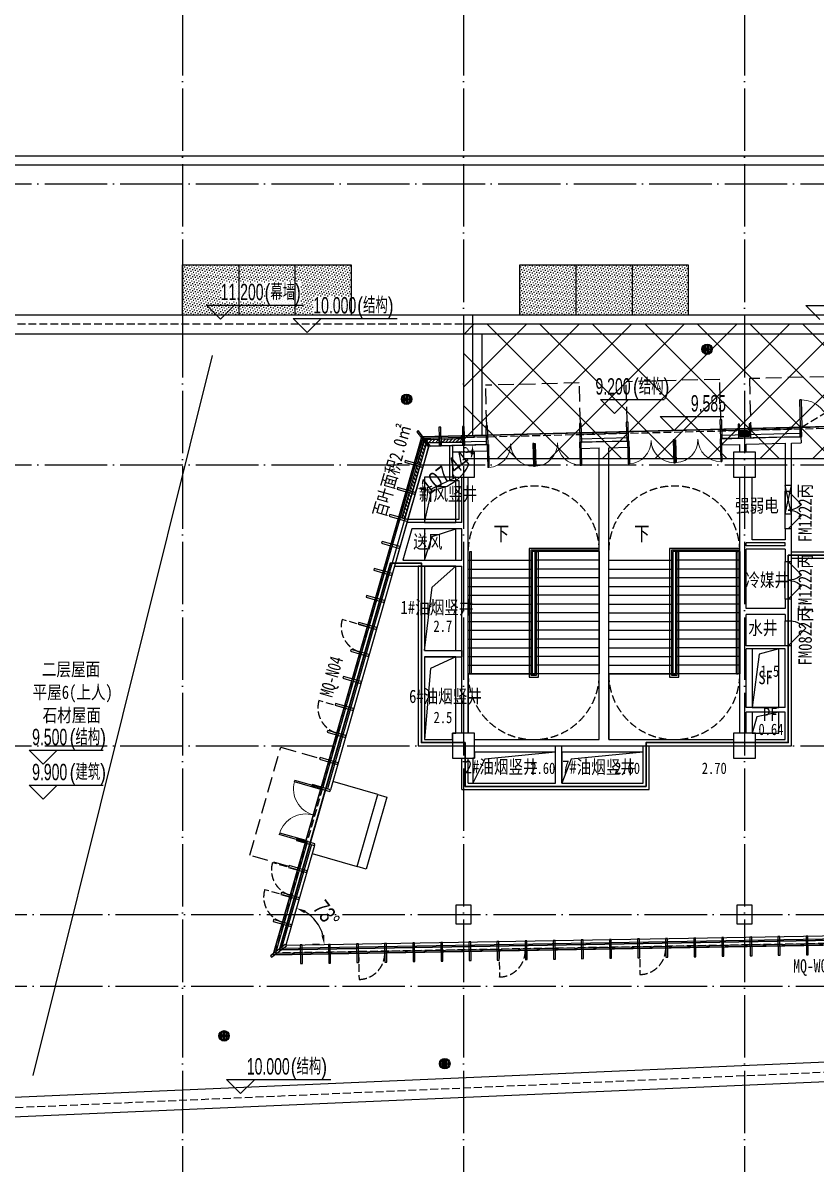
# Model space of a CAD drawing. Extents: x -233336 to 840473, y -28113 to 330904.
# Drawn here: x 699271 to 724678, y 169890 to 206447 of the extents above; entities that cross this region are included whole.
import ezdxf
from ezdxf.xclip import XClip

# ---------------------------------------------------------------- set-up
doc = ezdxf.new("R2010")
doc.units = 0
doc.header["$LTSCALE"] = 1000
doc.header["$XCLIPFRAME"] = 2
for name, pattern in [('104-14# 核心筒$0$DASH', [0.35, 0.25, -0.1]), ('104-14# 核心筒$0$DOTE', [2.42, 2, -0.2, 0.02, -0.2]), ('14#楼幕墙$0$DASH', [0.35, 0.25, -0.1]), ('X-104 14#平面$0$$0$DASH', [0.35, 0.25, -0.1])]:
    doc.linetypes.add(name, pattern=pattern)
doc.layers.get('0').update_dxf_attribs({"linetype": 'CONTINUOUS'})
doc.layers.get('Defpoints').update_dxf_attribs({"linetype": 'CONTINUOUS'})
for name, color, linetype in [('104-14# 核心筒$0$01-标注_符号', 8, 'CONTINUOUS'), ('104-14# 核心筒$0$02-TEXT_标注', 9, 'CONTINUOUS'), ('104-14# 核心筒$0$A-C_玻璃幕墙', 8, 'CONTINUOUS'), ('104-14# 核心筒$0$A-E_栏杆', 8, 'CONTINUOUS'), ('104-14# 核心筒$0$A-E_电梯', 8, 'CONTINUOUS'), ('104-14# 核心筒$0$A-TECH_结构', 8, 'CONTINUOUS'), ('104-14# 核心筒$0$A_AXIS-轴线', 8, '104-14# 核心筒$0$DOTE'), ('104-14# 核心筒$0$A_STR-砌块墙', 7, 'CONTINUOUS'), ('104-14# 核心筒$0$A_STR-砼柱', 8, 'CONTINUOUS'), ('104-14# 核心筒$0$DOOR_FIRE', 8, 'CONTINUOUS'), ('104-14# 核心筒$0$DOOR_FIRE_TEXT', 7, 'CONTINUOUS'), ('104-14# 核心筒$0$DUCT-新风管立管', 3, 'CONTINUOUS'), ('104-14# 核心筒$0$DUCT-新风管端线', 2, 'CONTINUOUS'), ('14#楼幕墙$0$A-C_玻璃幕墙', 8, 'CONTINUOUS'), ('14#楼幕墙$0$A-C_窗', 8, 'CONTINUOUS'), ('14#楼幕墙$0$A-C_门', 8, 'CONTINUOUS'), ('X-104 14#平面$0$01-标注_尺寸', 8, 'CONTINUOUS'), ('X-104 14#平面$0$01-标注_标高', 8, 'CONTINUOUS'), ('X-104 14#平面$0$02-TEXT_标注', 9, 'CONTINUOUS'), ('X-104 14#平面$0$02-TEXT_门窗', 9, 'CONTINUOUS'), ('X-104 14#平面$0$A-C_玻璃幕墙', 8, 'CONTINUOUS'), ('X-104 14#平面$0$A-C_窗', 8, 'CONTINUOUS'), ('X-104 14#平面$0$A-C_门', 8, 'CONTINUOUS'), ('X-104 14#平面$0$A-O_分水线', 8, 'CONTINUOUS'), ('X-104 14#平面$0$A-O_屋面', 8, 'CONTINUOUS'), ('X-104 14#平面$0$A-SUR_保温', 8, 'CONTINUOUS'), ('X-104 14#平面$0$A-TECH_电气', 8, 'CONTINUOUS'), ('X-104 14#平面$0$A-TECH_结构', 8, 'CONTINUOUS'), ('X-104 14#平面$0$A_STR-砌块墙', 7, 'CONTINUOUS'), ('X-104 14#平面$0$DUCT-新风管立管', 3, 'CONTINUOUS'), ('X-104 14#平面$0$DUCT-新风管端线', 2, 'CONTINUOUS'), ('X-104 14#平面$0$EH_玻璃', 8, 'CONTINUOUS')]:
    doc.layers.add(name, color=color, linetype=linetype)
for name, color, linetype, plot in [('104-14# 核心筒$0$04-不打印_辅助线', 8, 'CONTINUOUS', False), ('14#楼幕墙$0$04-不打印_辅助线', 8, 'CONTINUOUS', False), ('X-104 14#平面$0$04-不打印_辅助线', 8, 'CONTINUOUS', False), ('X-104 14#平面$0$降板', 8, 'CONTINUOUS', False)]:
    doc.layers.add(name, color=color, linetype=linetype, plot=plot)
doc.layers.add('X-104 14#平面$0$000套内', color=8, linetype='CONTINUOUS', lineweight=30)
doc.styles.add('104-14# 核心筒$0$_TCH_DIM', font='ros.shx', dxfattribs={"bigfont": 'jd.shx'})
doc.styles.add('104-14# 核心筒$0$_TCH_SPACE', font='STXIHEI.TTF', dxfattribs={"width": 0.8, "height": 5})
doc.styles.add('104-14# 核心筒$0$_TCH_WINDOW', font='STXIHEI.TTF', dxfattribs={"width": 0.8, "height": 3.5})
doc.styles.add('104-14# 核心筒$0$Standard', font='STXIHEI.TTF', dxfattribs={"width": 0.8})
doc.styles.add('X-104 14#平面$0$_TCH_DIM', font='ros.shx', dxfattribs={"width": 0.8, "bigfont": 'jd.shx'})
doc.styles.add('X-104 14#平面$0$_TCH_DIM_T3', font='ros.shx', dxfattribs={"width": 0.8, "bigfont": 'jd.shx'})
doc.styles.add('X-104 14#平面$0$_TCH_SPACE', font='STXIHEI.TTF', dxfattribs={"width": 0.8, "height": 5})
doc.styles.add('X-104 14#平面$0$_TCH_WINDOW', font='STXIHEI.TTF', dxfattribs={"width": 0.75, "height": 3.5})
doc.styles.add('X-104 14#平面$0$Standard', font='STXIHEI.TTF', dxfattribs={"width": 0.8})
doc.dimstyles.new('X-104 14#平面$0$_TCH_ARROW&&150', dxfattribs={"dimtxt": 525, "dimasz": 300, "dimexe": 375, "dimexo": 450, "dimgap": 150, "dimtad": 1, "dimdec": 0, "dimzin": 0, "dimdsep": 46, "dimtxsty": 'X-104 14#平面$0$_TCH_DIM_T3', "dimcen": 0.09, "dimclrt": 7, "dimazin": 2, "dimtfac": 1, "dimtdec": 0, "dimtix": 1, "dimtmove": 2, "dimatfit": 3, "dimfxl": 0, "dimtolj": 1, "dimtzin": 0, "dimarcsym": 0})

# ---------------------------------------------------------------- blocks, each defined once
blk = doc.blocks.new('14#楼幕墙$0$A$C103B1A8E')
blk.add_lwpolyline([(0, 0), (60, 0), (60, 600), (0, 600)], close=True)
blk = doc.blocks.new('14#楼幕墙$0$A$C678332E3')
blk.add_lwpolyline([(0, 0), (60, 0), (60, 300), (0, 300)], close=True)
blk = doc.blocks.new('14#楼幕墙$0$$LinePat$岩棉板')
at = {"color": 0}
for p, q in [((0, -17), (12, -67)), ((12, -67), (24, -17))]:
    blk.add_line(p, q, dxfattribs=at)
for centre, start, end in [((12, -17), 0, 180), ((0, -67), 270, 0), ((24, -67), 180, 270)]:
    blk.add_arc(centre, 12, start, end, dxfattribs=at)
at = {"layer": 'Defpoints'}
blk.add_point((0, 0), dxfattribs=at)
at = {"layer": 'Defpoints', "color": 0}
blk.add_point((24, -84), dxfattribs=at)
blk = doc.blocks.new('*U155')
blk.add_lwpolyline([(300, 0), (0, 0), (0, 150), (300, 150)], close=True)
at = {"color": 8, "xscale": -1.785714284225998, "yscale": 1.782568518697715, "zscale": 1.782568518697715, "rotation": 180}
for p in [(0, 0), (43, 0), (86, 0), (129, 0), (171, 0), (214, 0), (257, 0)]:
    blk.add_blockref('14#楼幕墙$0$$LinePat$岩棉板', p, dxfattribs=at)
blk = doc.blocks.new('14#楼幕墙$0$A$C07E80D9E')
blk.add_lwpolyline([(-350, -50), (-50, -50), (-50, -450), (0, -450), (0, 0), (-400, 0), (-400, -450), (-350, -450)], close=True)
for points in [[(-50, -200), (-350, -200)], [(-50, -220), (-350, -220)]]:
    blk.add_lwpolyline(points)
at = {"layer": '14#楼幕墙$0$A-C_玻璃幕墙', "rotation": 180}
blk.add_blockref('*U155', (-50, -50), dxfattribs=at)
blk = doc.blocks.new('14#楼幕墙$0$A$C140B3602')
for points in [[(7163, 16217), (7158, 16817)], [(5663, 16206), (5658, 16806)], [(6413, 16211), (6408, 16811)]]:
    blk.add_lwpolyline(points)
for name, p, rotation in [('14#楼幕墙$0$A$C103B1A8E', (7103, 16217), 0.4441616165427244), ('14#楼幕墙$0$A$C103B1A8E', (10103, 16240), 0.4441616165427244), ('14#楼幕墙$0$A$C103B1A8E', (11603, 16252), 0.4441616165427244), ('14#楼幕墙$0$A$C103B1A8E', (14603, 16275), 0.4441616165427244), ('14#楼幕墙$0$A$C103B1A8E', (5243, 16185), 36.72208080828197), ('14#楼幕墙$0$A$C103B1A8E', (5603, 16205), 0.4441616165427244), ('14#楼幕墙$0$A$C103B1A8E', (6353, 16211), 0.4441616165427244), ('14#楼幕墙$0$A$C07E80D9E', (15183, 16279), 180.4441616166542), ('14#楼幕墙$0$A$C678332E3', (17153, 16295), 0.4441616165203613), ('14#楼幕墙$0$A$C103B1A8E', (5060, 15524), 73.00000000020853), ('14#楼幕墙$0$A$C103B1A8E', (4797, 14663), 73.00000000020853), ('14#楼幕墙$0$A$C103B1A8E', (4534, 13802), 73.00000000020853), ('14#楼幕墙$0$A$C103B1A8E', (4270, 12942), 73.00000000020853), ('14#楼幕墙$0$A$C103B1A8E', (4007, 12081), 73.00000000020853), ('14#楼幕墙$0$A$C103B1A8E', (3744, 11220), 73.00000000020853), ('14#楼幕墙$0$A$C103B1A8E', (3481, 10360), 73.00000000020853), ('14#楼幕墙$0$A$C103B1A8E', (3218, 9499), 73.00000000020853), ('14#楼幕墙$0$A$C103B1A8E', (2955, 8638), 73.00000000020853), ('14#楼幕墙$0$A$C103B1A8E', (2692, 7778), 73.00000000020853), ('14#楼幕墙$0$A$C103B1A8E', (2428, 6917), 73.00000000020853), ('14#楼幕墙$0$A$C103B1A8E', (2165, 6056), 73.00000000020853), ('14#楼幕墙$0$A$C103B1A8E', (1902, 5196), 73.00000000020853), ('14#楼幕墙$0$A$C103B1A8E', (1376, 3474), 73.00000000020853), ('14#楼幕墙$0$A$C103B1A8E', (1113, 2614), 73.00000000020853), ('14#楼幕墙$0$A$C103B1A8E', (850, 1753), 73.00000000020853), ('14#楼幕墙$0$A$C103B1A8E', (587, 892), 73.00000000020853), ('14#楼幕墙$0$A$C103B1A8E', (-95, -33), 306.4999999999919), ('14#楼幕墙$0$A$C103B1A8E', (870, -300), 359.9999999999836), ('14#楼幕墙$0$A$C103B1A8E', (1770, -300), 359.9999999999836), ('14#楼幕墙$0$A$C103B1A8E', (2670, -300), 359.9999999999836), ('14#楼幕墙$0$A$C103B1A8E', (3570, -300), 359.9999999999836), ('14#楼幕墙$0$A$C103B1A8E', (4470, -300), 359.9999999999836), ('14#楼幕墙$0$A$C103B1A8E', (5370, -300), 359.9999999999836), ('14#楼幕墙$0$A$C103B1A8E', (6270, -300), 359.9999999999836), ('14#楼幕墙$0$A$C103B1A8E', (7170, -300), 359.9999999999836), ('14#楼幕墙$0$A$C103B1A8E', (8070, -300), 359.9999999999836), ('14#楼幕墙$0$A$C103B1A8E', (8970, -300), 359.9999999999836), ('14#楼幕墙$0$A$C103B1A8E', (9870, -300), 359.9999999999836), ('14#楼幕墙$0$A$C103B1A8E', (10770, -300), 359.9999999999836), ('14#楼幕墙$0$A$C103B1A8E', (11670, -300), 359.9999999999836), ('14#楼幕墙$0$A$C103B1A8E', (12570, -300), 359.9999999999836), ('14#楼幕墙$0$A$C103B1A8E', (13470, -300), 359.9999999999836), ('14#楼幕墙$0$A$C103B1A8E', (14370, -300), 359.9999999999836), ('14#楼幕墙$0$A$C103B1A8E', (15270, -300), 359.9999999999836), ('14#楼幕墙$0$A$C103B1A8E', (16170, -300), 359.9999999999836), ('14#楼幕墙$0$A$C103B1A8E', (17070, -300), 359.9999999999836)]:
    blk.add_blockref(name, p, dxfattribs=dict(rotation=rotation))
blk = doc.blocks.new('14#楼幕墙$0$A$C2CD63A88')
at = {"linetype": '14#楼幕墙$0$DASH'}
blk.add_lwpolyline([(0, 670), (0, -170)], dxfattribs=at)
blk.add_arc((0, 670), 840, 270, 0, dxfattribs=at)
blk = doc.blocks.new('14#楼幕墙$0$A$C22714246')
at = {"linetype": '14#楼幕墙$0$DASH'}
blk.add_lwpolyline([(1740, 497), (870, 0), (0, 497)], dxfattribs=at)
at = {"layer": '14#楼幕墙$0$A-C_玻璃幕墙', "color": 1}
blk.add_lwpolyline([(899, 122, 0, 25, 0), (802, 217, 0, 0, 0), (900, 340, 25, 0, 0), (796, 422, 0, 0, 0)], format="xyseb", dxfattribs=at)
blk = doc.blocks.new('14#楼幕墙$0$$DorLib2D$00000002')
for p, q in [((-0.5, 0), (-0.5, 0.4875)), ((-0.475, 0.4875), (-0.5, 0.4875)), ((-0.475, 0), (-0.475, 0.4875)), ((0.475, 0), (0.475, 0.4875)), ((0.475, 0.4875), (0.5, 0.4875)), ((0.5, 0), (0.5, 0.4875)), ((-0.5, 0), (-0.475, 0)), ((0.5, 0), (0.475, 0))]:
    blk.add_line(p, q)
at = {"lineweight": 13}
for centre, start, end in [((-0.4875, 0), 0, 88.53072), ((0.4875, 0), 91.46928, 180)]:
    blk.add_arc(centre, 0.4875, start, end, dxfattribs=at)
blk = doc.blocks.new('14#楼幕墙')
at = {"layer": '14#楼幕墙$0$A-C_玻璃幕墙'}
for p, q in [((62738, 196820), (22065, 195795)), ((34169, 196050), (31679, 195987)), ((22065, 195795), (17309, 179208)), ((22103, 195746), (18897, 184563)), ((22217, 195598), (19041, 184522)), ((24122, 195796), (22103, 195746)), ((24126, 195646), (22217, 195598)), ((28680, 195911), (27121, 195872)), ((28684, 195761), (27125, 195722)), ((28687, 195661), (27127, 195622)), ((34172, 195900), (31683, 195837)), ((34175, 195800), (31686, 195737)), ((22293, 195500), (19137, 184494)), ((24128, 195547), (22293, 195500)), ((18384, 182775), (17376, 179259)), ((18528, 182734), (17576, 179413)), ((18624, 182706), (17709, 179515)), ((17576, 179413), (45232, 179896)), ((17709, 179515), (45230, 179996)), ((17309, 179208), (45235, 179696)), ((17376, 179259), (45234, 179746))]:
    blk.add_line(p, q, dxfattribs=at)
blk.add_lwpolyline([(120742, 216995), (99427, 222925), (92266, 197155), (62308, 195791), (62738, 196820), (22065, 195795), (17309, 179208), (53491, 179840), (52927, 177185), (83500, 178466), (82418, 175654), (109062, 173768), (119297, 188914), (117563, 189300)], close=True, dxfattribs=at)
at = {"layer": '14#楼幕墙$0$A-C_玻璃幕墙', "linetype": '14#楼幕墙$0$DASH', "ltscale": 2}
blk.add_lwpolyline([(37826, 196192), (37786, 197791), (32558, 197660), (32598, 196060)], close=True, dxfattribs=at)
for points in [[(27109, 197522), (24110, 197447)], [(24143, 196147), (24110, 197447)], [(27142, 196223), (27109, 197522)], [(31608, 197636), (28609, 197560)], [(28642, 196261), (28609, 197560)], [(31641, 196336), (31608, 197636)], [(17808, 182035), (16558, 182393), (17550, 185854), (18800, 185496)]]:
    blk.add_lwpolyline(points, dxfattribs=at)
at = {"layer": '14#楼幕墙$0$04-不打印_辅助线', "rotation": 181.4441616166519}
blk.add_blockref('14#楼幕墙$0$A$C22714246', (35954, 196641), dxfattribs=at)
at = {"layer": '14#楼幕墙$0$A-C_玻璃幕墙', "rotation": 1.000000000000248}
blk.add_blockref('14#楼幕墙$0$A$C140B3602', (17309, 179208), dxfattribs=at)
at = {"layer": '14#楼幕墙$0$A-C_窗'}
for p, rotation in [((19677, 189895), 254.000000000002), ((18932, 187299), 254.000000000002), ((17444, 182108), 254.000000000002), ((17196, 181243), 254.000000000002), ((20051, 178586), 1.000000000003353), ((24550, 178664), 1.000000000003353), ((29049, 178743), 1.000000000003353)]:
    blk.add_blockref('14#楼幕墙$0$A$C2CD63A88', p, dxfattribs=dict(at, rotation=rotation))
at = {"layer": '14#楼幕墙$0$A-C_门', "zscale": 100}
for p, xscale, yscale, rotation in [((35097, 196123), -1800, 1800, 1.444161616647518), ((24908, 195566), -1500, -1500, 1.444161616653981), ((26407, 195604), -1500, -1500, 1.444161616653981), ((29406, 195680), -1500, -1500, 1.444161616437499), ((30906, 195717), -1500, -1500, 1.444161616437499), ((18592, 183683), -1800, 1800, 73.99999999999937)]:
    blk.add_blockref('14#楼幕墙$0$$DorLib2D$00000002', p, dxfattribs=dict(at, xscale=xscale, yscale=yscale, rotation=rotation))
blk = doc.blocks.new('104-14# 核心筒$0$$DorLib2D$00000116')
at = {"color": 0}
for p, q in [((-0.5, 0), (-0.146, 0.354)), ((0.5, 0), (0.146, 0.354))]:
    blk.add_line(p, q, dxfattribs=at)
for centre, start, end in [((-0.5, 0), 0, 45), ((0.5, 0), 135, 180)]:
    blk.add_arc(centre, 0.5, start, end, dxfattribs=at)
blk = doc.blocks.new('104-14# 核心筒$0$$DorLib2D$00000114')
at = {"color": 0}
blk.add_line((0.5, 0), (-0.207, 0.707), dxfattribs=at)
blk.add_arc((0.5, 0), 1, 135, 180, dxfattribs=at)
blk = doc.blocks.new('_FZHK')
blk.add_lwpolyline([(-0.5, -0.5), (0.5, -0.5), (0.5, 0.5), (-0.5, 0.5)], close=True)
blk = doc.blocks.new('104-14# 核心筒')
at = {"layer": '104-14# 核心筒$0$01-标注_符号'}
for points in [[(24575, 192260, 0, 0, 0), (24575, 187150, 0, 0, 0), (26725, 187150, 0, 0, 0), (26725, 191530, 120, 0, 0), (26725, 191980, 0, 0, 0)], [(29075, 192260, 0, 0, 0), (29075, 187150, 0, 0, 0), (31225, 187150, 0, 0, 0), (31225, 191530, 120, 0, 0), (31225, 191980, 0, 0, 0)]]:
    blk.add_lwpolyline(points, format="xyseb", dxfattribs=at)
at = {"layer": '104-14# 核心筒$0$04-不打印_辅助线', "linetype": '104-14# 核心筒$0$DASH'}
for centre, start, end in [((25650, 192120), 0, 180), ((30150, 192120), 0, 180), ((25650, 188200), 180, 0), ((30150, 188200), 180, 0)]:
    blk.add_arc(centre, 2100, start, end, dxfattribs=at)
at = {"layer": '104-14# 核心筒$0$A-C_玻璃幕墙'}
blk.add_lwpolyline([(82417.6, 175653.6), (83499.8, 178465.9), (52926.6, 177184.7), (53491, 179839.8), (17309.3, 179208.2), (22065.4, 195794.6), (62738.3, 196820), (62307.5, 195791.2), (92265.6, 197155.1), (99426.9, 222925), (120741.8, 216994.6), (117562.9, 189300.5), (119297.3, 188914.5), (109062.3, 173767.9), (82417.6, 175653.6)], dxfattribs=at)
at = {"layer": '104-14# 核心筒$0$A-E_栏杆'}
for p, q in [((23600, 188200), (23600, 192120)), ((23600, 192120), (23660, 192120)), ((23660, 188200), (23660, 192120)), ((27750, 192220), (25500, 192220)), ((25500, 192220), (25500, 188100)), ((27750, 192160), (25560, 192160)), ((25560, 192160), (25560, 188160)), ((25740, 188160), (25740, 192120)), ((25740, 192120), (25800, 192120)), ((25800, 188100), (25800, 192120)), ((27750, 192160), (27750, 192220)), ((32250, 192220), (30000, 192220)), ((30000, 192220), (30000, 188100)), ((32250, 192160), (30060, 192160)), ((30060, 192160), (30060, 188160)), ((30240, 188160), (30240, 192120)), ((30240, 192120), (30300, 192120)), ((30300, 188100), (30300, 192120)), ((32140, 188200), (32140, 192120)), ((32140, 192120), (32200, 192120)), ((32200, 188200), (32200, 192120)), ((32250, 192160), (32250, 192220)), ((23600, 188200), (23660, 188200)), ((25500, 188100), (25800, 188100)), ((25560, 188160), (25740, 188160)), ((30000, 188100), (30300, 188100)), ((30060, 188160), (30240, 188160)), ((32140, 188200), (32200, 188200))]:
    blk.add_line(p, q, dxfattribs=at)
at = {"layer": '104-14# 核心筒$0$A-E_电梯'}
for p, q in [((25700, 192120), (25700, 188200)), ((27750, 192120), (25700, 192120)), ((27750, 192120), (27750, 188200)), ((30200, 192120), (30200, 188200)), ((32250, 192120), (30200, 192120)), ((32250, 192120), (32250, 188200)), ((23550, 188200), (23550, 191840)), ((23550, 191840), (25600, 191840)), ((23550, 191560), (25600, 191560)), ((25600, 188200), (25600, 191840)), ((27750, 191840), (25700, 191840)), ((27750, 191560), (25700, 191560)), ((28050, 188200), (28050, 191840)), ((28050, 191840), (30100, 191840)), ((28050, 191560), (30100, 191560)), ((30100, 188200), (30100, 191840)), ((32250, 191840), (30200, 191840)), ((32250, 191560), (30200, 191560)), ((23550, 191280), (25600, 191280)), ((27750, 191280), (25700, 191280)), ((28050, 191280), (30100, 191280)), ((32250, 191280), (30200, 191280)), ((23550, 191000), (25600, 191000)), ((27750, 191000), (25700, 191000)), ((28050, 191000), (30100, 191000)), ((32250, 191000), (30200, 191000)), ((23550, 190720), (25600, 190720)), ((27750, 190720), (25700, 190720)), ((28050, 190720), (30100, 190720)), ((32250, 190720), (30200, 190720)), ((23550, 190440), (25600, 190440)), ((23550, 190160), (25600, 190160)), ((27750, 190440), (25700, 190440)), ((27750, 190160), (25700, 190160)), ((28050, 190440), (30100, 190440)), ((28050, 190160), (30100, 190160)), ((32250, 190440), (30200, 190440)), ((32250, 190160), (30200, 190160)), ((23550, 189880), (25600, 189880)), ((27750, 189880), (25700, 189880)), ((28050, 189880), (30100, 189880)), ((32250, 189880), (30200, 189880)), ((23550, 189600), (25600, 189600)), ((27750, 189600), (25700, 189600)), ((28050, 189600), (30100, 189600)), ((32250, 189600), (30200, 189600)), ((23550, 189320), (25600, 189320)), ((23550, 189040), (25600, 189040)), ((27750, 189320), (25700, 189320)), ((27750, 189040), (25700, 189040)), ((28050, 189320), (30100, 189320)), ((28050, 189040), (30100, 189040)), ((32250, 189320), (30200, 189320)), ((32250, 189040), (30200, 189040)), ((23550, 188760), (25600, 188760)), ((27750, 188760), (25700, 188760)), ((28050, 188760), (30100, 188760)), ((32250, 188760), (30200, 188760)), ((23550, 188480), (25600, 188480)), ((27750, 188480), (25700, 188480)), ((28050, 188480), (30100, 188480)), ((32250, 188480), (30200, 188480)), ((23550, 188200), (25600, 188200)), ((23550, 188200), (23550, 186300)), ((27750, 188200), (23550, 188200)), ((27750, 188200), (25700, 188200)), ((27750, 186100), (27750, 188200)), ((28050, 188200), (30100, 188200)), ((28050, 188200), (28050, 186100)), ((32250, 188200), (28050, 188200)), ((32250, 188200), (30200, 188200)), ((32250, 186300), (32250, 188200)), ((23750, 186100), (27750, 186100)), ((28050, 186100), (32050, 186100))]:
    blk.add_line(p, q, dxfattribs=at)
for points in [[(25600, 188200), (25700, 188200), (25700, 192120), (25600, 192120)], [(30200, 192120), (30100, 192120), (30100, 188200), (30200, 188200)]]:
    blk.add_lwpolyline(points, close=True, dxfattribs=at)
at = {"layer": '104-14# 核心筒$0$A-TECH_结构'}
for points in [[(33500, 189000), (32650, 189000), (32650, 187125), (33500, 187125), (33500, 189000), (32871, 188832.1), (32650, 187125)], [(33500, 186975), (32650, 186975), (32650, 186300), (33500, 186300), (33500, 186975), (32798, 186825.1), (32650, 186300)]]:
    blk.add_lwpolyline(points, dxfattribs=at)
at = {"layer": '104-14# 核心筒$0$A_AXIS-轴线'}
for p, q in [((14400, 228733.6), (14400, 169654.9)), ((23400, 228733.6), (23400, 169654.9)), ((32400, 228733.6), (32400, 169654.9)), ((-9370.1, 203900), (120259.9, 203900)), ((-9370.1, 194900), (120259.9, 194900)), ((-9370.1, 185900), (120259.9, 185900)), ((-9520, 180500), (50400, 180500)), ((-9520, 178200), (59400, 178200))]:
    blk.add_line(p, q, dxfattribs=at)
at = {"layer": '104-14# 核心筒$0$A_STR-砌块墙'}
for p, q in [((27157.2, 195622.9), (27897.5, 195641.6)), ((27157.2, 195622.9), (27162.2, 195423)), ((27897.5, 195641.6), (28656.7, 195660.7)), ((28656.7, 195660.7), (28661.8, 195460.8)), ((31655.8, 195736.3), (32347.5, 195753.7)), ((31655.8, 195736.3), (31660.8, 195536.4)), ((32347.5, 195753.7), (33797.5, 195790.3)), ((32450, 195556.3), (33700, 195587.8)), ((33700, 195587.8), (33700, 194050)), ((33797.5, 195790.3), (34204.9, 195800.6)), ((33900, 195592.8), (34210, 195600.6)), ((33900, 194050), (33900, 195592.8)), ((34204.9, 195800.6), (34210, 195600.6)), ((23047.5, 195519.3), (23447.5, 195529.4)), ((23047.5, 195519.3), (23052.5, 195319.3)), ((23052.5, 195319.3), (23350, 195326.8)), ((23350, 195300), (23350, 195326.8)), ((23447.5, 195529.4), (24158.1, 195547.3)), ((23550, 195331.9), (24163.2, 195347.3)), ((23550, 195300), (23550, 195331.9)), ((24158.1, 195547.3), (24163.2, 195347.3)), ((27162.2, 195423), (27750, 195437.8)), ((27750, 186100), (27750, 195437.8)), ((28050, 195445.3), (28661.8, 195460.8)), ((28050, 186100), (28050, 195445.3)), ((31660.8, 195536.4), (32250, 195551.2)), ((32250, 195300), (32250, 195551.2)), ((32450, 195300), (32450, 195556.3)), ((23350, 193050), (23350, 194500)), ((23550, 192950), (23550, 194500)), ((32250, 192450), (32250, 194500)), ((32650, 192500), (32650, 194500)), ((33700, 194050), (33900, 194050)), ((21590.4, 193050), (21189, 191650)), ((23350, 193050), (21590.4, 193050)), ((21741.1, 192850), (21454.4, 191850)), ((23350, 192850), (21741.1, 192850)), ((23350, 191850), (23350, 192850)), ((23550, 191750), (23550, 192950)), ((33900, 192850), (33700, 192850)), ((33700, 192850), (33700, 192500)), ((33900, 192450), (33900, 192850)), ((32250, 192250), (32250, 192450)), ((33700, 192400), (32450, 192400)), ((32450, 192300), (32450, 192400)), ((33700, 192300), (32450, 192300)), ((33700, 192500), (32650, 192500)), ((33700, 192300), (33700, 192400)), ((33900, 192250), (33900, 192450)), ((32250, 190200), (32250, 192250)), ((33700, 192200), (32450, 192200)), ((32450, 190300), (32450, 192200)), ((33700, 192200), (33700, 191800)), ((33900, 191800), (33900, 192250)), ((21189, 191650), (23350, 191650)), ((21454.4, 191850), (23350, 191850)), ((23350, 186300), (23350, 191650)), ((23550, 186300), (23550, 191750)), ((33700, 191800), (33900, 191800)), ((33900, 190600), (33700, 190600)), ((33700, 190600), (33700, 190300)), ((33900, 190200), (33900, 190600)), ((32250, 189100), (32250, 190200)), ((33700, 190300), (32450, 190300)), ((33700, 190100), (32450, 190100)), ((32450, 189100), (32450, 190100)), ((33700, 190100), (33700, 189900)), ((33900, 189900), (33900, 190200)), ((33700, 189900), (33900, 189900)), ((32250, 189100), (32250, 189100)), ((32250, 189000), (32250, 189100)), ((32250, 187050), (32250, 189000)), ((32250, 189000), (32250, 189000)), ((33700, 189100), (32450, 189100)), ((33700, 189000), (32450, 189000)), ((32450, 187125), (32450, 189000)), ((33900, 189100), (33700, 189100)), ((33700, 187125), (33700, 189000)), ((33900, 189050), (33900, 189100)), ((33900, 187050), (33900, 189050)), ((32250, 186300), (32250, 187050)), ((33700, 187125), (32450, 187125)), ((33700, 186975), (32450, 186975)), ((32450, 186300), (32450, 186975)), ((33700, 186100), (33700, 186975)), ((33900, 185900), (33900, 187050)), ((23750, 186100), (27750, 186100)), ((28050, 186100), (32050, 186100)), ((32750, 186100), (33700, 186100)), ((23750, 185900), (27900, 185900)), ((27900, 185900), (32050, 185900)), ((32750, 185900), (33900, 185900))]:
    blk.add_line(p, q, dxfattribs=at)
at = {"layer": '104-14# 核心筒$0$DOOR_FIRE'}
for p, q in [((33700, 192850), (33700, 194050)), ((33900, 192850), (33900, 194050)), ((33700, 190600), (33700, 191800)), ((33900, 190600), (33900, 191800)), ((33700, 189100), (33700, 189900)), ((33900, 189100), (33900, 189900))]:
    blk.add_line(p, q, dxfattribs=at)
at = {"layer": '104-14# 核心筒$0$DUCT-新风管立管'}
for p, q in [((23150, 192850), (22150, 192850)), ((22150, 192850), (22150, 191850)), ((23150, 191850), (23150, 192850)), ((22150, 191850), (23150, 191850))]:
    blk.add_line(p, q, dxfattribs=at)
at = {"layer": '104-14# 核心筒$0$DUCT-新风管端线'}
for p, q in [((22400, 192600), (23150, 192850)), ((22150, 191850), (22400, 192600))]:
    blk.add_line(p, q, dxfattribs=at)
at = {"layer": '104-14# 核心筒$0$A_STR-砼柱'}
for p, xscale, yscale, zscale in [((23400, 194900), 700, 800, 800), ((32400, 194900), 700, 800, 800), ((23400, 185900), 700, 800, 800), ((32400, 185900), 700, 800, 800), ((23400, 180500), 500, 600, 600), ((32400, 180500), 500, 600, 600)]:
    blk.add_blockref('_FZHK', p, dxfattribs=dict(at, xscale=xscale, yscale=yscale, zscale=zscale))
at = {"layer": '104-14# 核心筒$0$DOOR_FIRE'}
ref = blk.add_blockref('104-14# 核心筒$0$$DorLib2D$00000116', (33800, 193450), dxfattribs=dict(at, xscale=1200, yscale=-1200, zscale=200, rotation=90.00000000036394))
ref.add_attrib('A', 'FM1222丙', (34550.8, 192425.9), dxfattribs={"layer": '104-14# 核心筒$0$DOOR_FIRE_TEXT', "height": 428.14, "rotation": 90, "style": '104-14# 核心筒$0$_TCH_WINDOW', "width": 0.8})
ref = blk.add_blockref('104-14# 核心筒$0$$DorLib2D$00000116', (33800, 191200), dxfattribs=dict(at, xscale=1200, yscale=-1200, zscale=200, rotation=90.00000000036401))
ref.add_attrib('A', 'FM1222丙', (34550.8, 190175.9), dxfattribs={"layer": '104-14# 核心筒$0$DOOR_FIRE_TEXT', "height": 428.14, "rotation": 90, "style": '104-14# 核心筒$0$_TCH_WINDOW', "width": 0.8})
ref = blk.add_blockref('104-14# 核心筒$0$$DorLib2D$00000114', (33800, 189500), dxfattribs=dict(at, xscale=-800, yscale=-800, zscale=200, rotation=90.00000000036432))
ref.add_attrib('A', 'FM0822丙', (34555.1, 188475.9), dxfattribs={"layer": '104-14# 核心筒$0$DOOR_FIRE_TEXT', "height": 428.14, "rotation": 90, "style": '104-14# 核心筒$0$_TCH_WINDOW', "width": 0.8})
at = {"layer": '104-14# 核心筒$0$01-标注_符号', "color": 7, "style": '104-14# 核心筒$0$_TCH_DIM'}
for p in [(24365.4, 192417.5), (28865.4, 192417.5)]:
    blk.add_text('下', height=520.9, dxfattribs=at).set_placement(p)
at = {"layer": '104-14# 核心筒$0$02-TEXT_标注', "style": '104-14# 核心筒$0$Standard', "width": 0.8}
for s, p in [('强弱电', (32096.3, 193380.6)), ('送风', (21788.9, 192220)), ('冷媒井', (32425.6, 190996.7)), ('水井', (32520, 189459.3)), ('SF', (32842.6, 187872.9)), ('PF', (32990, 186695.6))]:
    blk.add_text(s, height=428.14, dxfattribs=at).set_placement(p)
at = {"layer": '104-14# 核心筒$0$04-不打印_辅助线', "style": '104-14# 核心筒$0$_TCH_SPACE', "width": 0.8}
for s, p in [('1.5', (32910.6, 188108.3)), ('0.64', (32846.5, 186243.1))]:
    blk.add_text(s, height=366.98, dxfattribs=at).set_placement(p)
blk = doc.blocks.new('*U63')
h = blk.add_hatch()
h.set_pattern_fill('ANSI31', color=256, scale=50)
h.set_pattern_definition([(45, (-55312.376, 120006.8), (-56.1266, 56.1266), [])])
h.paths.add_polyline_path([(-840, 100), (0, 100), (0, 200), (-840, 200)])
for points in [[(-840, 0), (0, 0), (0, 300), (-840, 300)], [(-840, 100), (0, 100), (0, 200), (-840, 200)]]:
    blk.add_lwpolyline(points, close=True)
blk = doc.blocks.new('*U64')
h = blk.add_hatch()
h.set_pattern_fill('ANSI31', color=256, scale=50)
h.set_pattern_definition([(45, (-55162.376, 120006.8), (-56.1266, 56.1266), [])])
h.paths.add_polyline_path([(-690, 100), (0, 100), (0, 200), (-690, 200)])
for points in [[(-690, 0), (0, 0), (0, 300), (-690, 300)], [(-690, 100), (0, 100), (0, 200), (-690, 200)]]:
    blk.add_lwpolyline(points, close=True)
blk = doc.blocks.new('X-104 14#平面$0$byc-33')
h = blk.add_hatch()
h.set_pattern_fill('ANSI31', color=256, scale=50, angle=74)
h.set_pattern_definition([(119, (-22113.925, -194875.63), (-69.42294, -38.481764), [])])
h.paths.add_polyline_path([(93, 687), (17, 785), (-192, 55), (-96, 28)])
for points in [[(-288, 83), (-59, 883)], [(-192, 55), (17, 785)], [(-59, 883), (169, 589)], [(-96, 28), (93, 687)], [(0, 0), (169, 589)], [(-288, 83), (0, 0)]]:
    blk.add_lwpolyline(points)
blk.add_lwpolyline([(93, 687), (17, 785), (-192, 55), (-96, 28)], close=True)
blk = doc.blocks.new('X-104 14#平面$0$byc-32')
h = blk.add_hatch()
h.set_pattern_fill('ANSI31', color=256, scale=50, angle=1.4442)
h.set_pattern_definition([(46.44416, (-22628.63, -195508.72), (-57.523315, 54.69423), [])])
h.paths.add_polyline_path([(-5, 200), (-450, 189), (-374, 91), (-3, 100)])
for points in [[(-8, 300), (-526, 287)], [(-526, 287), (-298, -8)], [(-298, -8), (0, 0)], [(0, 0), (-8, 300)]]:
    blk.add_lwpolyline(points)
blk.add_lwpolyline([(-5, 200), (-450, 189), (-374, 91), (-3, 100)], close=True)
blk = doc.blocks.new('X-104 14#平面$0$ydl')
h = blk.add_hatch()
h.set_pattern_fill('ANSI31', color=8, scale=30, angle=45)
h.set_pattern_definition([(90, (0, 0), (-47.625, 1e-14), [])])
edge = h.paths.add_edge_path()
edge.add_arc((0, 0), 138, 0, 360)
for radius in [168, 138]:
    blk.add_circle((0, 0), radius)
at = {"layer": 'X-104 14#平面$0$04-不打印_辅助线'}
for p, q in [((-168, 0), (168, 0)), ((0, 168), (0, -168))]:
    blk.add_line(p, q, dxfattribs=at)
blk = doc.blocks.new('X-104 14#平面$0$ydlzh')
at = {"layer": 'X-104 14#平面$0$A-O_分水线'}
for p in [(-59670, -7179), (-69292, -8780), (-75138, -29169), (-68070, -30061)]:
    blk.add_blockref('X-104 14#平面$0$ydl', p, dxfattribs=at)
blk = doc.blocks.new('*U98')
blk.add_lwpolyline([(200, 0), (200, 900), (0, 900), (0, 0), (200, 0), (0, 900), (0, 0), (200, 900)])
blk = doc.blocks.new('X-104 14#平面$0$dd')
at = {"layer": 'X-104 14#平面$0$A-TECH_电气'}
blk.add_blockref('*U98', (33763, -105766), dxfattribs=at)
blk = doc.blocks.new('*D201')
at = {"layer": 'Defpoints', "color": 0}
for p in [(18131, 180987), (18822, 180042), (17709, 179515), (19240, 179542)]:
    blk.add_point(p, dxfattribs=at)
at = {"layer": 'X-104 14#平面$0$01-标注_尺寸', "color": 0, "lineweight": -2}
for p, q in [((18007, 180555), (17945, 180338)), ((18790, 179534), (18566, 179530))]:
    blk.add_line(p, q, dxfattribs=at)
blk.add_arc((17709, 179515), 1231, 14.995, 60.005, dxfattribs=at)
at = {"layer": 'X-104 14#平面$0$01-标注_尺寸', "color": 0}
for points in [[(18305, 180536), (18344, 180628), (18049, 180699)], [(18948, 179841), (18849, 179827), (18940, 179537)]]:
    blk.add_solid(points, dxfattribs=at)
at = {"layer": 'X-104 14#平面$0$01-标注_尺寸', "color": 7, "insert": (19013, 180516), "char_height": 525, "attachment_point": 5, "rotation": 307.5, "style": 'X-104 14#平面$0$_TCH_DIM_T3'}
blk.add_mtext('\\A1;73%%d', dxfattribs=at)
blk = doc.blocks.new('X-104 14#平面$0$$DorLib2D$00000002')
for p, q in [((-0.5, 0), (-0.5, 0.4875)), ((-0.475, 0.4875), (-0.5, 0.4875)), ((-0.475, 0), (-0.475, 0.4875)), ((0.475, 0), (0.475, 0.4875)), ((0.475, 0.4875), (0.5, 0.4875)), ((0.5, 0), (0.5, 0.4875)), ((-0.5, 0), (-0.475, 0)), ((0.5, 0), (0.475, 0))]:
    blk.add_line(p, q)
at = {"lineweight": 13}
for centre, start, end in [((-0.4875, 0), 0, 88.53072), ((0.4875, 0), 91.46928, 180)]:
    blk.add_arc(centre, 0.4875, start, end, dxfattribs=at)
blk = doc.blocks.new('*D220')
at = {"layer": 'Defpoints', "color": 0}
for p in [(22293, 195500), (22662, 195510), (22191, 195145), (22770, 194177)]:
    blk.add_point(p, dxfattribs=at)
at = {"layer": 'X-104 14#平面$0$01-标注_尺寸', "color": 0, "lineweight": -2}
for p, q in [((23112, 195521), (24074, 195545)), ((22067, 194713), (21802, 193788))]:
    blk.add_line(p, q, dxfattribs=at)
for start, end in [(345.1966, 349.1963), (281.0156, 334.4286), (266.2479, 270.2476)]:
    blk.add_arc((22293, 195500), 1406, start, end, dxfattribs=at)
at = {"layer": 'X-104 14#平面$0$01-标注_尺寸', "color": 0}
for points in [[(23624, 195241), (23724, 195233), (23699, 195536)], [(22192, 194048), (22210, 194146), (21905, 194149)]]:
    blk.add_solid(points, dxfattribs=at)
at = {"layer": 'X-104 14#平面$0$01-标注_尺寸', "color": 7, "insert": (22901, 194714), "char_height": 525, "attachment_point": 5, "rotation": 37.7221, "style": 'X-104 14#平面$0$_TCH_DIM_T3'}
blk.add_mtext('\\A1;107.44%%d', dxfattribs=at)
blk = doc.blocks.new('X-104 14#平面')
at = {"layer": 'X-104 14#平面$0$EH_玻璃'}
h = blk.add_hatch(dxfattribs=at)
h.set_pattern_fill('DOTS', color=256, scale=50, angle=45)
h.set_pattern_definition([(45, (5400, -7e-09), (-28.0633, 84.1899), [0, -79.375])])
h.paths.add_polyline_path([(19802, 201300), (14400, 201300), (14400, 199700), (19802, 199700)])
h = blk.add_hatch(dxfattribs=at)
h.set_pattern_fill('DOTS', color=256, scale=50, angle=45)
h.paths.add_polyline_path([(30602, 201300), (25200, 201300), (25200, 199700), (30602, 199700)])
at = {"layer": 'X-104 14#平面$0$降板'}
h = blk.add_hatch(dxfattribs=at)
h.set_pattern_fill('ANSI37', color=256, scale=750)
h.set_pattern_definition([(45, (0, 0), (-841.899, 841.899), []), (135, (0, 0), (-841.899, -841.899), [])])
h.paths.add_polyline_path([(89162.1, 208711.5), (77269.5, 199400), (23400, 199400), (23400, 195100), (77400, 195100), (77400, 194900), (95400, 194900), (95400, 203900.1), (95192.4, 203900), (96001.6, 206808.6)])
blk.add_line((32050, 194900), (32750, 194900))
for centre in [(31200, 198600), (21578.3, 196998.4), (15731.9, 176609.7), (22800, 175717.2)]:
    blk.add_circle(centre, 50)
at = {"layer": 'X-104 14#平面$0$000套内'}
blk.add_lwpolyline([(59650, 177616.6), (53113.6, 177342.7), (53676.9, 179993), (17509.3, 179361.7), (21061.6, 191750), (22050, 191750), (22050, 186000), (23450, 186000), (23450, 184600), (29250, 184600), (29250, 186000), (33800, 186000), (33800, 192000), (41300, 192000), (41300, 196129.5), (59650, 196592.1)], close=True, dxfattribs=at)
at = {"layer": 'X-104 14#平面$0$01-标注_标高'}
for p, q in [((15620, 199566.5), (15170, 200016.5)), ((15170, 200016.5), (18279.5, 200016.5)), ((15620, 199566.5), (16070, 200016.5)), ((34816, 199554.5), (34366, 200004.5)), ((34366, 200004.5), (37441.2, 200004.5)), ((18392.8, 199139.7), (17942.8, 199589.7)), ((17942.8, 199589.7), (21277.5, 199589.7)), ((18392.8, 199139.7), (18842.8, 199589.7)), ((28236.7, 196540.8), (27786.7, 196990.8)), ((27786.7, 196990.8), (29821.5, 196990.8)), ((28236.7, 196540.8), (28686.7, 196990.8)), ((30148.7, 195998.4), (29698.7, 196448.4)), ((29698.7, 196448.4), (31733.5, 196448.4)), ((30148.7, 195998.4), (30598.7, 196448.4)), ((9935.1, 185310.5), (9485.1, 185760.5)), ((9485.1, 185760.5), (11859.8, 185760.5)), ((9935.1, 185310.5), (10385.1, 185760.5)), ((9935.1, 184190), (9485.1, 184640)), ((9485.1, 184640), (11859.8, 184640)), ((9935.1, 184190), (10385.1, 184640)), ((16263.3, 174762), (15813.3, 175212)), ((15813.3, 175212), (19148, 175212)), ((16263.3, 174762), (16713.3, 175212))]:
    blk.add_line(p, q, dxfattribs=at)
at = {"layer": 'X-104 14#平面$0$04-不打印_辅助线'}
blk.add_lwpolyline([(89162.1, 208711.5), (77269.5, 199400), (23400, 199400), (23400, 195100), (77400, 195100), (77400, 194900), (95400, 194900), (95400, 203900.1), (95192.4, 203900), (96001.6, 206808.6)], close=True, dxfattribs=at)
at = {"layer": 'X-104 14#平面$0$A-C_玻璃幕墙'}
for p, q in [((16200, 201300), (16200, 199700)), ((18000, 201300), (18000, 199700)), ((27000, 201300), (27000, 199700)), ((28800, 201300), (28800, 199700)), ((14400, 199700), (19800, 199700)), ((25200, 199700), (30600, 199700))]:
    blk.add_line(p, q, dxfattribs=at)
for points in [[(82417.6, 175653.6), (83499.8, 178465.9), (52926.6, 177184.7), (53491, 179839.8), (17309.3, 179208.2), (22065.4, 195794.6), (62738.3, 196820), (62307.5, 195791.2), (92265.6, 197155.1), (99426.9, 222925), (120741.8, 216994.6), (117562.9, 189300.5), (119297.3, 188914.5), (109062.3, 173767.9), (82417.6, 175653.6)], [(14400, 199700), (14400, 201300), (19800, 201300), (19800, 199700)], [(25200, 199700), (25200, 201300), (30600, 201300), (30600, 199700)], [(34197.4, 196100.5), (34204.9, 195800.6)]]:
    blk.add_lwpolyline(points, dxfattribs=at)
at = {"layer": 'X-104 14#平面$0$A-O_分水线'}
blk.add_line((15355.9, 198400), (9605.6, 175341.3), dxfattribs=at)
at = {"layer": 'X-104 14#平面$0$A-O_屋面', "ltscale": 5}
for p, q in [((8392.2, 199700), (67250, 199700)), ((-6009.8, 173358.3), (40178.1, 175374.9))]:
    blk.add_line(p, q, dxfattribs=at)
blk.add_lwpolyline([(733.1, 201211.6), (-347.3, 201441.2), (366.7, 204800), (66340.6, 204800), (83503.2, 220379.7), (87317.1, 219318.6), (85626.8, 213243.3), (85337.7, 213323.7), (86947.6, 219110), (83582.3, 220046.3), (66456.4, 204500), (609.6, 204500), (8.5, 201672.3), (795.4, 201505)], close=True, dxfattribs=at)
for points in [[(23400, 199080), (8894.2, 199080), (6166.3, 186245.9)], [(67250, 199080), (23400, 199080)], [(82593.5, 176110.9), (40577.8, 173942.2), (40909.8, 176027.4), (-5236.8, 174012.6), (-2256.1, 188036.1)]]:
    blk.add_lwpolyline(points, dxfattribs=at)
at = {"layer": 'X-104 14#平面$0$A-SUR_保温'}
blk.add_lwpolyline([(22950, 195519.3), (22950, 194400), (23250, 194400), (23250, 193150), (21619.1, 193150)], dxfattribs=at)
at = {"layer": 'X-104 14#平面$0$A-TECH_结构'}
for p, q in [((23700, 195828.3), (23700, 199400)), ((24000, 195828.3), (24000, 199080)), ((20653.4, 184340.1), (19211.5, 184753.5)), ((19991.8, 182033.1), (20653.4, 184340.1)), ((20941.7, 184257.4), (20280.2, 181950.4)), ((20653.4, 184340.1), (20941.7, 184257.4)), ((18549.9, 182446.5), (19991.8, 182033.1)), ((20280.2, 181950.4), (19991.8, 182033.1))]:
    blk.add_line(p, q, dxfattribs=at)
at = {"layer": 'X-104 14#平面$0$A-TECH_结构', "linetype": 'X-104 14#平面$0$$0$DASH'}
blk.add_lwpolyline([(108910.7, 174079.4), (118802, 188717.3), (117234.1, 189066.3), (120414.6, 216774.3), (99635.6, 222555.6), (95312.9, 207000.2), (89162.1, 208711.5), (77269.5, 199400), (8635.1, 199400), (5919.8, 186625.4), (-2502.5, 188415.7), (-5635.8, 173674.9), (40532.1, 175690.6), (40199.6, 173602.3), (83848.5, 175853.1)], close=True, dxfattribs=at)
blk.add_lwpolyline([(82521.6, 175784.7), (83573.8, 178519), (52988.9, 177237.3), (53553, 179890.9), (17376, 179259.4), (22103.3, 195745.6), (62662.4, 196768.1), (62230.9, 195737.7), (92304.1, 197106.8), (95072, 207067.2)], dxfattribs=at)
at = {"layer": 'X-104 14#平面$0$A-TECH_结构'}
blk.add_lwpolyline([(23700, 199080), (23700, 199700)], dxfattribs=at)
at = {"layer": 'X-104 14#平面$0$A_STR-砌块墙'}
for p, q in [((38250, 192100), (33900, 192100)), ((33900, 191900), (33900, 192100)), ((21950, 191650), (21950, 188850)), ((22150, 191650), (21950, 191650)), ((22150, 191650), (22150, 188950)), ((38250, 191900), (33900, 191900)), ((21950, 188850), (21950, 185900)), ((22150, 188950), (23350, 188950)), ((22150, 188750), (23350, 188750)), ((22150, 188750), (22150, 186100)), ((23350, 188950), (23350, 188750)), ((22150, 186100), (23050, 186100)), ((23050, 186100), (23050, 185900)), ((21950, 185900), (23050, 185900)), ((26350, 184700), (26350, 185900)), ((26350, 185900), (26550, 185900)), ((26550, 184700), (26550, 185900)), ((29150, 184700), (29150, 185900)), ((29150, 185900), (29350, 185900)), ((29350, 184500), (29350, 185900)), ((23350, 184500), (23350, 185500)), ((23350, 185500), (23550, 185500)), ((23550, 184700), (23550, 185500)), ((23550, 184700), (26350, 184700)), ((26550, 184700), (29150, 184700)), ((23350, 184500), (26450, 184500)), ((26450, 184500), (29350, 184500))]:
    blk.add_line(p, q, dxfattribs=at)
at = {"layer": 'X-104 14#平面$0$DUCT-新风管立管'}
for p, q in [((23150, 194500), (22150, 194500)), ((22150, 194500), (22150, 193050)), ((23150, 193050), (23150, 194500)), ((22150, 193050), (23150, 193050)), ((23150, 191650), (22150, 191650)), ((22150, 191650), (22150, 188950)), ((23150, 188950), (23150, 191650)), ((22150, 188950), (23150, 188950))]:
    blk.add_line(p, q, dxfattribs=at)
for points in [[(23150, 188750), (22150, 188750), (22150, 186100), (23050, 186100), (23050, 186300), (23150, 186300), (23150, 188750), (22339.7, 188379.4), (22150, 186100)], [(26350, 185700), (23750, 185700), (23750, 185500), (23700, 185500), (23700, 184700), (26350, 184700), (26350, 185700), (24080.7, 185474.2), (23700, 184700)]]:
    blk.add_lwpolyline(points, dxfattribs=at)
at = {"layer": 'X-104 14#平面$0$DUCT-新风管立管', "elevation": 3000}
blk.add_lwpolyline([(29150, 185700), (26550, 185700), (26550, 184700), (29150, 184700), (29150, 185700), (26845.6, 185469.8), (26550, 184700)], dxfattribs=at)
at = {"layer": 'X-104 14#平面$0$DUCT-新风管端线'}
for p, q in [((22400, 194137.5), (23150, 194500)), ((22150, 193050), (22400, 194137.5)), ((22400, 190975), (23150, 191650)), ((22150, 188950), (22400, 190975))]:
    blk.add_line(p, q, dxfattribs=at)
ref = blk.add_blockref('104-14# 核心筒', (0, 0))
XClip(ref).set_block_clipping_path([(-38664.3623821461, -25500), (139216.5485069363, 330900)])
for name, p in [('X-104 14#平面$0$dd', (-62.7, 299100)), ('14#楼幕墙', (0, 0)), ('X-104 14#平面$0$ydlzh', (90870.4, 205778.6))]:
    blk.add_blockref(name, p)
at = {"layer": 'X-104 14#平面$0$A-C_窗'}
for name, p in [('X-104 14#平面$0$byc-33', (22113.9, 194875.6)), ('X-104 14#平面$0$byc-32', (22628.6, 195508.7))]:
    blk.add_blockref(name, p, dxfattribs=at)
for name, p, rotation in [('*U64', (23378.4, 195527.6), 1.444161616200121), ('*U63', (22097.4, 194818), 73.99999999998772), ('*U63', (21849.3, 193952.8), 73.99999999998772)]:
    blk.add_blockref(name, p, dxfattribs=dict(at, rotation=rotation))
at = {"layer": 'X-104 14#平面$0$A-C_门', "zscale": 100}
for p, xscale, yscale, rotation in [((35097.1, 196123.2), 1800, 1800, 1.444161616647469), ((24907.9, 195566.2), 1500, 1500, 181.4441616166474), ((26407.4, 195604), 1500, 1500, 181.4441616166474), ((29406.5, 195679.6), 1500, 1500, 181.4441616166474), ((30906, 195717.4), 1500, 1500, 181.4441616166474)]:
    blk.add_blockref('X-104 14#平面$0$$DorLib2D$00000002', p, dxfattribs=dict(at, xscale=xscale, yscale=yscale, rotation=rotation))
at = {"layer": 'X-104 14#平面$0$01-标注_标高', "color": 7, "style": 'X-104 14#平面$0$_TCH_DIM'}
for s, height, width, p in [('11.200', 525, 0.64, (15622.3, 200174)), ('(幕墙)', 520.93, 0.8, (17029.3, 200174)), ('10.000', 525, 0.64, (18590, 199747.2)), ('(结构)', 520.93, 0.8, (19997, 199747.2)), ('9.200', 525, 0.64, (27626.3, 197148.3)), ('(结构)', 520.93, 0.8, (28829.3, 197148.3)), ('9.585', 525, 0.64, (30680.5, 196605.9)), ('9.500', 525, 0.64, (9585.1, 185918)), ('(结构)', 520.93, 0.8, (10788.1, 185918)), ('(建筑)', 520.93, 0.8, (10788.1, 184797.5)), ('9.900', 525, 0.64, (9585.1, 184797.5)), ('10.000', 525, 0.64, (16460.5, 175369.5)), ('(结构)', 520.93, 0.8, (17867.5, 175369.5))]:
    blk.add_text(s, height=height, dxfattribs=dict(at, width=width)).set_placement(p)
at = {"layer": 'X-104 14#平面$0$02-TEXT_标注', "style": 'X-104 14#平面$0$Standard', "width": 0.8}
for s, p in [('新风竖井', (21969.7, 193753.8)), ('1#油烟竖井', (21384.2, 190118.7)), ('二层屋面', (9896.3, 188136.7)), ('平屋6(上人)', (9600.1, 187401.7)), ('6#油烟竖井', (21658, 187270.2)), ('石材屋面', (9920.1, 186666.7)), ('2#油烟竖井', (23442.1, 185014.3)), ('7#油烟竖井', (26559.5, 185005.1))]:
    blk.add_text(s, height=428.14, dxfattribs=at).set_placement(p)
at = {"layer": 'X-104 14#平面$0$02-TEXT_门窗', "style": 'X-104 14#平面$0$_TCH_WINDOW', "width": 0.75}
for s, rotation, p in [('MQ-N04', 74, (19193.1, 187426.8)), ('MQ-W05', 1, (33965.2, 178627.7))]:
    blk.add_text(s, height=428.14, rotation=rotation, dxfattribs=at).set_placement(p)
at = {"layer": 'X-104 14#平面$0$04-不打印_辅助线', "style": 'X-104 14#平面$0$Standard', "width": 0.8}
blk.add_text('百叶面积2.0㎡', height=428.14, rotation=74, dxfattribs=at).set_placement((20899, 193189.9))
at = {"layer": 'X-104 14#平面$0$04-不打印_辅助线', "style": 'X-104 14#平面$0$_TCH_SPACE', "width": 0.8}
for s, p in [('2.7', (22438.1, 189549.4)), ('2.5', (22441.5, 186625.7)), ('2.60', (25540.5, 184997.1)), ('2.60', (28254.6, 184997.1)), ('2.70', (31031.7, 184997.1))]:
    blk.add_text(s, height=366.98, dxfattribs=at).set_placement(p)
at = {"layer": 'X-104 14#平面$0$01-标注_尺寸'}
dim = blk.add_angular_dim_3p(base=(22769.7, 194177.4), center=(22293, 195500.3), p1=(22191.3, 195145.4), p2=(22662.1, 195509.6), text='107.44%%d', dimstyle='X-104 14#平面$0$_TCH_ARROW&&150', override={"dimgap": 0}, dxfattribs=at)
dim.commit()
dim.dimension.update_dxf_attribs({"geometry": '*D220', "text_midpoint": (22900.9, 194714.4), "dimtype": 165, "text_rotation": 37.72208})
dim = blk.add_angular_dim_3p(base=(18822.3, 180042.1), center=(17709.4, 179515.2), p1=(19240.4, 179542), p2=(18131.5, 180987.2), text='73%%d', dimstyle='X-104 14#平面$0$_TCH_ARROW&&150', dxfattribs=at)
dim.commit()
dim.dimension.update_dxf_attribs({"geometry": '*D201', "text_midpoint": (19013.5, 180515.9)})

msp = doc.modelspace()

# ---------------------------------------------------------------- block references
msp.add_blockref('X-104 14#平面', (689983.4, -2608.9))

doc.saveas('drawing.dxf')
